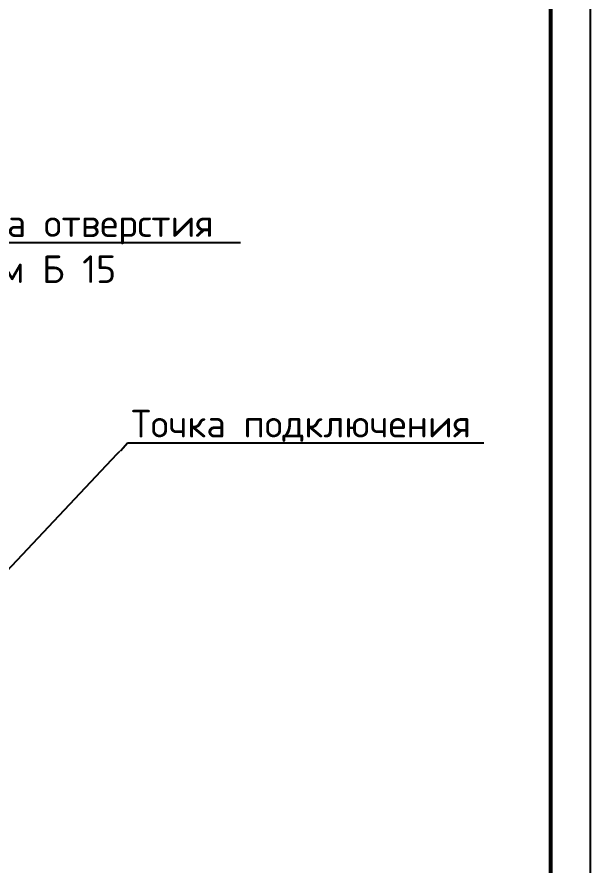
# Model space of a CAD drawing. Header units: millimetres. Extents: x 1601 to 15402, y -324 to 12625.
# Drawn here: x 11935 to 12007.6, y 3029.5 to 3137 of the extents above; entities that cross this region are included whole.
import ezdxf
from ezdxf import colors
from ezdxf.entities.mleader import LeaderData, LeaderLine
from ezdxf.math import Vec2, Vec3

# ---------------------------------------------------------------- set-up
doc = ezdxf.new("R2010")
doc.units = ezdxf.units.MM
doc.layers.add('Размер 3.5', color=250, linetype='Continuous', lineweight=35)
doc.styles.add('-ISOCPEUR-', font='isocpeur.TTF')

msp = doc.modelspace()

# ---------------------------------------------------------------- leaders
at = {"layer": 'Размер 3.5'}
ml = msp.add_multileader_mtext('Standard', dxfattribs=at)
ml.set_content('Заделка отверстия\\Pбетоном Б 15', color=256, style='-ISOCPEUR-')
ml.set_leader_properties()
ml.build(insert=Vec2(0, 0))
ml.multileader.update_dxf_attribs({"text_left_attachment_type": 6, "text_right_attachment_type": 6, "dogleg_length": 0.36, "arrow_head_size": 0.18})
ctx = ml.context
ctx.base_point, ctx.char_height, ctx.arrow_head_size, ctx.landing_gap_size, ctx.plane_origin = Vec3(11918.5947, 3108.4534), 3.5, 0.18, 0.09, Vec3(11886.2466, 3064.4636)
ctx.left_attachment, ctx.right_attachment = 6, 6
notes = []
notes.append((ctx, [(1, (1, 1, 0), (11918.2347, 3108.4534), (1, 0), 0.36, [(0, [(11896.1583, 3082.8687)], 0, [])])]))
ctx.mtext.insert, ctx.mtext.width, ctx.mtext.flow_direction = Vec3(11918.6847, 3112.6534), 44.240397, 5
ctx.mtext.has_bg_fill, ctx.mtext.bg_color, ctx.mtext.bg_scale_factor, ctx.mtext.bg_transparency, ctx.mtext.use_window_bg_color = 1, -1027028792, 1.5, 0, 1
for ctx, leaders in notes:
    for number, flags, end, landing, length, lines in leaders:
        leader = LeaderData()
        leader.index, (leader.has_last_leader_line, leader.has_dogleg_vector, leader.attachment_direction) = number, flags
        leader.last_leader_point, leader.dogleg_vector, leader.dogleg_length = Vec3(end), Vec3(landing), length
        for number, points, colour, breaks in lines:
            line = LeaderLine()
            line.index, line.vertices, line.color, line.breaks = number, Vec3.list(points), colors.encode_raw_color(colour), breaks
            leader.lines.append(line)
        ctx.leaders.append(leader)

# ---------------------------------------------------------------- next in the draw order: leaders
ml = msp.add_multileader_mtext('Standard', dxfattribs=at)
ml.set_content('Точка подключения', color=256, style='-ISOCPEUR-')
ml.set_leader_properties()
ml.build(insert=Vec2(0, 0))
ml.multileader.update_dxf_attribs({"text_left_attachment_type": 6, "text_right_attachment_type": 6, "dogleg_length": 0.36, "arrow_head_size": 0.18})
ctx = ml.context
ctx.base_point, ctx.char_height, ctx.arrow_head_size, ctx.landing_gap_size, ctx.plane_origin = Vec3(11949.4232, 3083.0394), 3.5, 0.18, 0.09, Vec3(11922.1966, 3046.6421)
ctx.left_attachment, ctx.right_attachment = 6, 6
notes = []
notes.append((ctx, [(1, (1, 1, 0), (11949.0632, 3083.0394), (1, 0), 0.36, [(0, [(11932.1083, 3065.0472)], 0, [])])]))
ctx.mtext.insert, ctx.mtext.width, ctx.mtext.flow_direction = Vec3(11949.5132, 3087.2394), 44.240397, 5
ctx.mtext.has_bg_fill, ctx.mtext.bg_color, ctx.mtext.bg_scale_factor, ctx.mtext.bg_transparency, ctx.mtext.use_window_bg_color = 1, -1027028792, 1.5, 0, 1
for ctx, leaders in notes:
    for number, flags, end, landing, length, lines in leaders:
        leader = LeaderData()
        leader.index, (leader.has_last_leader_line, leader.has_dogleg_vector, leader.attachment_direction) = number, flags
        leader.last_leader_point, leader.dogleg_vector, leader.dogleg_length = Vec3(end), Vec3(landing), length
        for number, points, colour, breaks in lines:
            line = LeaderLine()
            line.index, line.vertices, line.color, line.breaks = number, Vec3.list(points), colors.encode_raw_color(colour), breaks
            leader.lines.append(line)
        ctx.leaders.append(leader)

# ---------------------------------------------------------------- next in the draw order: linework, layer by layer
msp.add_lwpolyline([(11413.6464, 3250.9949), (12007.6464, 3250.9949), (12007.6464, 2830.9949), (11413.6464, 2830.9949)], close=True)
at = {"const_width": 0.5}
msp.add_lwpolyline([(11433.6464, 3245.9949), (12002.6464, 3245.9949), (12002.6464, 2835.9949), (11433.6464, 2835.9949)], close=True, dxfattribs=at)

doc.saveas('drawing.dxf')
